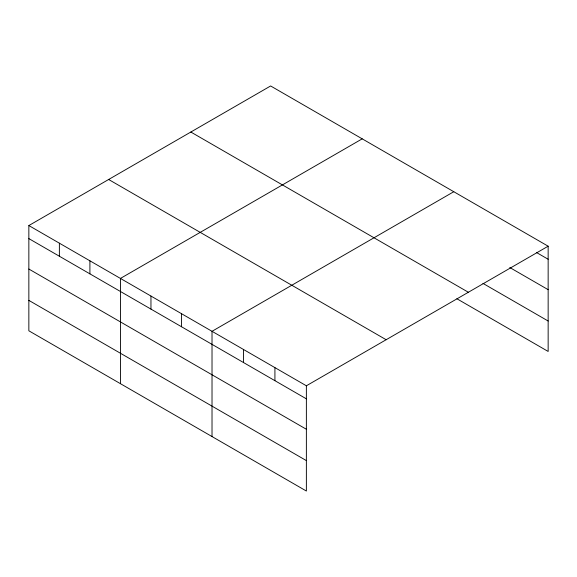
<?xml version="1.0" encoding="UTF-8"?>
<svg xmlns="http://www.w3.org/2000/svg" width="577" height="577" viewBox="0 0 577 577"><rect width="100%" height="100%" fill="white"/><g stroke="black" fill="none" stroke-linecap="round" stroke-linejoin="round"><path stroke-width="0.87" d="M306.373 429.259L306.373 385.782L28.85 225.557L28.85 330.801L306.373 491.034L306.373 429.259L28.85 269.033M456.861 298.735L548.15 351.443L548.15 246.199L270.627 85.966L28.85 225.557M362.212 138.841L120.434 278.431L120.434 383.676M453.789 191.715L212.019 331.306L212.019 436.551M306.373 385.782L548.15 246.199M536.646 252.603L548.15 259.246M509.794 267.526L548.15 289.668M482.942 283.372L548.15 321.014M190.843 132.032L468.365 292.258M108.635 179.49L386.157 339.723M28.85 238.604L306.373 398.837M28.85 300.379L306.373 460.605M274.919 367.628L274.919 380.676M243.465 349.467L243.465 362.515M181.488 313.679L181.488 326.733M150.958 296.059L150.958 309.106M89.904 260.804L89.904 273.859M59.381 243.184L59.381 256.231"/></g></svg>
